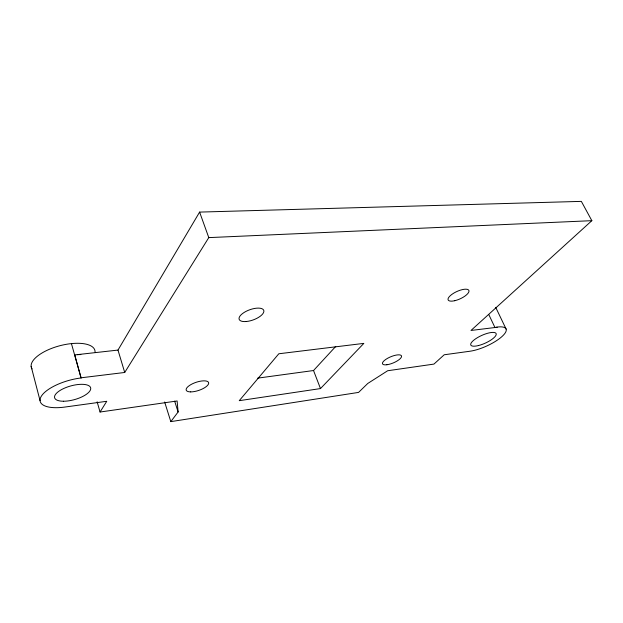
<?xml version="1.0" encoding="UTF-8"?>
<svg xmlns="http://www.w3.org/2000/svg" width="623" height="623" viewBox="0 0 623 623"><rect width="100%" height="100%" fill="white"/><g stroke="black" fill="none" stroke-linecap="round" stroke-linejoin="round"><path stroke-width="0.93" d="M74.62 354.931L117.981 350.079L199.609 212.093L581.345 201.377L591.85 220.674L470.98 330.463L497.209 327.246M164.651 402.006L170.819 421.623L178.108 411.982L177.127 400.971L100.054 412.029L106.751 401.29L64.808 407.068A33.385 12.662 -15.5 0 1 41.079 396.656A33.385 12.662 -15.5 0 1 81.083 377.951L74.705 354.767M81.169 377.787L124.717 372.468L208.783 237.612L199.609 212.093M257.657 378.145L313.533 370.529L335.758 346.396M320.479 388.573L363.848 343.382L278.816 353.771L239.248 400.682L320.479 388.573L313.533 370.529M170.819 421.623L358.568 392.404L367.772 383.457L387.677 370.74L433.951 364.089L444.207 354.775L470.007 351.224A24.795 7.577 -24.3 0 0 501.694 336.794A24.795 7.577 -24.3 0 0 497.434 327.044L494.95 327.527L488.853 314.67M208.783 237.612L591.85 220.674M495.713 307.365L506.125 329.1M174.65 401.15L178.108 411.982M117.981 350.079L124.717 372.468M97.141 401.819L100.054 412.029M71.435 343.6L81.083 377.951M31.15 366.394L40.059 400.644M77.338 354.689A33.05 13.208 -15.1 0 1 80.842 354.565M32.046 368.909A32.887 13.465 -14.9 0 1 59.426 345.843A32.887 13.465 -14.9 0 1 95.062 351.964M63.46 401.235A18.69 7.087 -15.5 0 0 90.74 388.565A18.69 7.087 -15.5 0 0 63.71 388.503A18.69 7.087 -15.5 0 0 63.46 401.235M478.542 345.531A13.885 4.236 -24.3 0 0 496.142 333.624A13.885 4.236 -24.3 0 0 475.731 338.741A13.885 4.236 -24.3 0 0 478.542 345.531M386.891 364.751A10.287 3.333 -22.7 0 0 401.57 356.473A10.287 3.333 -22.7 0 0 387.545 358.318A10.287 3.333 -22.7 0 0 386.891 364.751M190.693 391.898A11.821 4.268 -18.6 0 0 208.619 383.651A11.821 4.268 -18.6 0 0 192.912 383.566A11.821 4.268 -18.6 0 0 190.693 391.898M246.295 321.515A13.083 5.366 -20 0 0 263.833 310.643A13.083 5.366 -20 0 0 244.247 312.38A13.083 5.366 -20 0 0 246.295 321.515M454.72 300.714A11.401 4.011 -24.6 0 0 468.878 290.435A11.401 4.011 -24.6 0 0 451.909 294.36A11.401 4.011 -24.6 0 0 454.72 300.714"/></g></svg>
